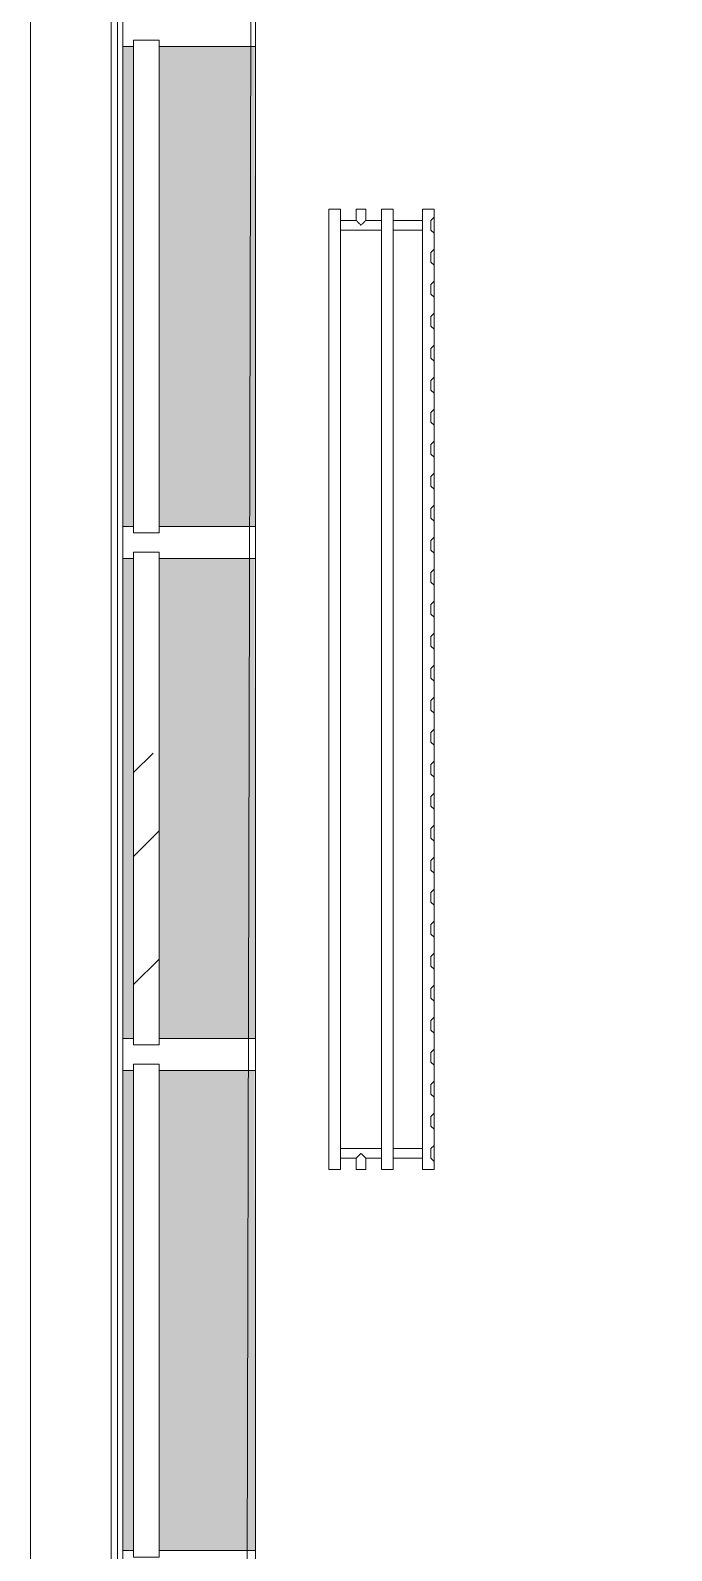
# Model space of a CAD drawing. Header units: millimetres. Extents: x -1113 to 415037, y -3642 to 28069.
# Drawn here: x 3775 to 4776, y 22239 to 24614 of the extents above; entities that cross this region are included whole.
import ezdxf

# ---------------------------------------------------------------- set-up
doc = ezdxf.new("R2010")
doc.units = ezdxf.units.MM
doc.linetypes.add('Осевая', pattern=[6350, 1270, -952.5, 3175, -952.5])
for name, color, linetype, lineweight in [('0) Стена 3.93м', 3, 'Continuous', 60), ('A-AREA-BNDY', 7, 'Continuous', 5), ('A-GLAZ-CURT', 7, 'Continuous', 9), ('A-GLAZ-CURT-1', 7, 'Continuous', 5), ('A-GLAZ-CURT-2', 7, 'Continuous', 20), ('A-GLAZ-CWMG', 7, 'Continuous', 9), ('A-GLAZ-CWMG-1', 7, 'Continuous', 20), ('Оси', 7, 'Continuous', 9), ('Оси-2', 7, 'Осевая', 9)]:
    doc.layers.add(name, color=color, linetype=linetype, lineweight=lineweight)
doc.layers.add('A-AREA-PATT-1', color=7, linetype='Continuous', lineweight=5, true_color=0xa5bae0, transparency=1)
doc.layers.add('M-EQPM-1', color=7, linetype='Continuous', lineweight=9, true_color=0xb2b2b2)

# ---------------------------------------------------------------- blocks, each defined once
blk = doc.blocks.new('Системная панель - Стекло - 40мм-23998914-Объем проектирования 1 этажа')
at = {"layer": 'A-GLAZ-CURT-1'}
h = blk.add_hatch(dxfattribs=at)
h.set_pattern_fill('FP_53', color=256, style=0, pattern_type=2)
h.set_pattern_definition([(135, (23350.1, -4071.1), (-565.685, -565.685), [400, -1200]), (135, (23550.1, -4471.1), (-565.685, -565.685), [1200, -400]), (135, (23750.1, -3671.1), (-565.685, -565.685), [400, -1200])])
h.paths.add_polyline_path([(385, 15), (385, 40), (-385, 38.9), (-385, 0), (385, 0)])
at = {"layer": 'A-GLAZ-CURT-2'}
for p, q in [((385, 40), (-385, 40)), ((-385, 40), (-385, 0)), ((385, 0), (385, 40)), ((-385, 0), (385, 0))]:
    blk.add_line(p, q, dxfattribs=at)
blk = doc.blocks.new('Прямоугольный импост - Импост структурный с накладкой - 190мм-23186010-Объем проектирования 1 этажа')
at = {"layer": 'A-GLAZ-CWMG'}
for points in [[(3871.1, 23175.1), (3871.1, 23925.1), (3854.1, 23925.1), (3854.1, 23175.1), (3861.1, 23175.1)], [(4006.1, 23175.1), (4061.1, 23175.1), (4060, 23925.1), (3911.1, 23925.1), (3911.1, 23175.1)]]:
    blk.add_hatch(color=256, dxfattribs=at).paths.add_polyline_path(points)
for p, q in [((3854.1, 23175.1), (3854.1, 23925.1)), ((4061.1, 23175.1), (4061.1, 23925.1))]:
    blk.add_line(p, q, dxfattribs=at)
blk = doc.blocks.new('Прямоугольный импост - Импост структурный с накладкой - 190мм-22862219-Объем проектирования 1 этажа')
at = {"layer": 'A-GLAZ-CWMG-1'}
for p, q in [((-25, 0), (-25, 17)), ((-25, 17), (25, 17)), ((-15, 0), (-25, 0)), ((-15, -40), (-15, 0)), ((25, 0), (15, 0)), ((15, 0), (15, -40)), ((25, 17), (25, 0)), ((-25, -190), (-25, -40)), ((-25, -40), (-15, -40)), ((15, -40), (25, -40)), ((25, -40), (25, -190)), ((25, -190), (-25, -190))]:
    blk.add_line(p, q, dxfattribs=at)
blk = doc.blocks.new('Системная панель - Стекло - 40мм-V30-Объем проектирования 1 этажа')
at = {"layer": 'A-GLAZ-CURT-2'}
for p, q in [((385, 40), (-385, 40)), ((-385, 40), (-385, 0)), ((385, 0), (385, 40)), ((-385, 0), (385, 0))]:
    blk.add_line(p, q, dxfattribs=at)
blk = doc.blocks.new('Системная панель - Стекло - 40мм-V31-Объем проектирования 1 этажа')
at = {"layer": 'A-GLAZ-CURT-2'}
for p, q in [((385, 40), (-385, 40)), ((-385, 40), (-385, 0)), ((385, 0), (385, 40)), ((-385, 0), (385, 0))]:
    blk.add_line(p, q, dxfattribs=at)
blk = doc.blocks.new('Прямоугольный импост - Импост структурный с накладкой - 170мм-23186685-Объем проектирования 1 этажа')
at = {"layer": 'A-GLAZ-CWMG'}
for p, q in [((3836.1, 20672.1), (3836.1, 27150.1)), ((3846.1, 20672.1), (3846.1, 27150.1))]:
    blk.add_line(p, q, dxfattribs=at)
blk = doc.blocks.new('radiator_prado_classic_z_tip_30_po exemplyaru - Classic Z Тип 30-500-30677909-Объем проектирования 1 этажа')
at = {"layer": 'M-EQPM-1'}
for p, q in [((0, 228), (0, 210)), ((1500, 228), (0, 228)), ((0, 210), (0, 228)), ((0, 228), (12.5, 228)), ((12.5, 228), (37.5, 228)), ((37.5, 228), (12.5, 228)), ((12.5, 228), (37.5, 228)), ((12.5, 228), (17.5, 223)), ((12.5, 228), (17.5, 223)), ((32.5, 223), (17.5, 223)), ((17.5, 223), (32.5, 223)), ((32.5, 223), (37.5, 228)), ((37.5, 228), (32.5, 223)), ((37.5, 228), (62.5, 228)), ((62.5, 228), (87.5, 228)), ((87.5, 228), (62.5, 228)), ((62.5, 228), (87.5, 228)), ((62.5, 228), (67.5, 223)), ((62.5, 228), (67.5, 223)), ((82.5, 223), (67.5, 223)), ((67.5, 223), (82.5, 223)), ((82.5, 223), (87.5, 228)), ((87.5, 228), (82.5, 223)), ((87.5, 228), (112.5, 228)), ((112.5, 228), (137.5, 228)), ((137.5, 228), (112.5, 228)), ((112.5, 228), (137.5, 228)), ((112.5, 228), (117.5, 223)), ((112.5, 228), (117.5, 223)), ((132.5, 223), (117.5, 223)), ((117.5, 223), (132.5, 223)), ((132.5, 223), (137.5, 228)), ((137.5, 228), (132.5, 223)), ((137.5, 228), (162.5, 228)), ((162.5, 228), (187.5, 228)), ((187.5, 228), (162.5, 228)), ((162.5, 228), (187.5, 228)), ((162.5, 228), (167.5, 223)), ((162.5, 228), (167.5, 223)), ((182.5, 223), (167.5, 223)), ((167.5, 223), (182.5, 223)), ((182.5, 223), (187.5, 228)), ((187.5, 228), (182.5, 223)), ((187.5, 228), (212.5, 228)), ((212.5, 228), (237.5, 228)), ((237.5, 228), (212.5, 228)), ((212.5, 228), (237.5, 228)), ((212.5, 228), (217.5, 223)), ((212.5, 228), (217.5, 223)), ((232.5, 223), (217.5, 223)), ((217.5, 223), (232.5, 223)), ((232.5, 223), (237.5, 228)), ((237.5, 228), (232.5, 223)), ((237.5, 228), (262.5, 228)), ((262.5, 228), (287.5, 228)), ((287.5, 228), (262.5, 228)), ((262.5, 228), (287.5, 228)), ((262.5, 228), (267.5, 223)), ((262.5, 228), (267.5, 223)), ((282.5, 223), (267.5, 223)), ((267.5, 223), (282.5, 223)), ((282.5, 223), (287.5, 228)), ((287.5, 228), (282.5, 223)), ((287.5, 228), (312.5, 228)), ((312.5, 228), (337.5, 228)), ((337.5, 228), (312.5, 228)), ((312.5, 228), (337.5, 228)), ((312.5, 228), (317.5, 223)), ((312.5, 228), (317.5, 223)), ((332.5, 223), (317.5, 223)), ((317.5, 223), (332.5, 223)), ((332.5, 223), (337.5, 228)), ((337.5, 228), (332.5, 223)), ((337.5, 228), (362.5, 228)), ((362.5, 228), (387.5, 228)), ((387.5, 228), (362.5, 228)), ((362.5, 228), (387.5, 228)), ((362.5, 228), (367.5, 223)), ((362.5, 228), (367.5, 223)), ((382.5, 223), (367.5, 223)), ((367.5, 223), (382.5, 223)), ((382.5, 223), (387.5, 228)), ((387.5, 228), (382.5, 223)), ((387.5, 228), (412.5, 228)), ((412.5, 228), (437.5, 228)), ((437.5, 228), (412.5, 228)), ((412.5, 228), (437.5, 228)), ((412.5, 228), (417.5, 223)), ((412.5, 228), (417.5, 223)), ((432.5, 223), (417.5, 223)), ((417.5, 223), (432.5, 223)), ((432.5, 223), (437.5, 228)), ((437.5, 228), (432.5, 223)), ((437.5, 228), (462.5, 228)), ((462.5, 228), (487.5, 228)), ((487.5, 228), (462.5, 228)), ((462.5, 228), (487.5, 228)), ((462.5, 228), (467.5, 223)), ((462.5, 228), (467.5, 223)), ((482.5, 223), (467.5, 223)), ((467.5, 223), (482.5, 223)), ((482.5, 223), (487.5, 228)), ((487.5, 228), (482.5, 223)), ((487.5, 228), (512.5, 228)), ((512.5, 228), (537.5, 228)), ((537.5, 228), (512.5, 228)), ((512.5, 228), (537.5, 228)), ((512.5, 228), (517.5, 223)), ((512.5, 228), (517.5, 223)), ((532.5, 223), (517.5, 223)), ((517.5, 223), (532.5, 223)), ((532.5, 223), (537.5, 228)), ((537.5, 228), (532.5, 223)), ((537.5, 228), (562.5, 228)), ((562.5, 228), (587.5, 228)), ((587.5, 228), (562.5, 228)), ((562.5, 228), (587.5, 228)), ((562.5, 228), (567.5, 223)), ((562.5, 228), (567.5, 223)), ((582.5, 223), (567.5, 223)), ((567.5, 223), (582.5, 223)), ((582.5, 223), (587.5, 228)), ((587.5, 228), (582.5, 223)), ((587.5, 228), (612.5, 228)), ((612.5, 228), (637.5, 228)), ((637.5, 228), (612.5, 228)), ((612.5, 228), (637.5, 228)), ((612.5, 228), (617.5, 223)), ((612.5, 228), (617.5, 223)), ((632.5, 223), (617.5, 223)), ((617.5, 223), (632.5, 223)), ((632.5, 223), (637.5, 228)), ((637.5, 228), (632.5, 223)), ((637.5, 228), (662.5, 228)), ((662.5, 228), (687.5, 228)), ((687.5, 228), (662.5, 228)), ((662.5, 228), (687.5, 228)), ((662.5, 228), (667.5, 223)), ((662.5, 228), (667.5, 223)), ((682.5, 223), (667.5, 223)), ((667.5, 223), (682.5, 223)), ((682.5, 223), (687.5, 228)), ((687.5, 228), (682.5, 223)), ((687.5, 228), (712.5, 228)), ((712.5, 228), (737.5, 228)), ((737.5, 228), (712.5, 228)), ((712.5, 228), (737.5, 228)), ((712.5, 228), (717.5, 223)), ((712.5, 228), (717.5, 223)), ((732.5, 223), (717.5, 223)), ((717.5, 223), (732.5, 223)), ((732.5, 223), (737.5, 228)), ((737.5, 228), (732.5, 223)), ((737.5, 228), (762.5, 228)), ((762.5, 228), (787.5, 228)), ((787.5, 228), (762.5, 228)), ((762.5, 228), (787.5, 228)), ((762.5, 228), (767.5, 223)), ((762.5, 228), (767.5, 223)), ((782.5, 223), (767.5, 223)), ((767.5, 223), (782.5, 223)), ((782.5, 223), (787.5, 228)), ((787.5, 228), (782.5, 223)), ((787.5, 228), (812.5, 228)), ((812.5, 228), (837.5, 228)), ((837.5, 228), (812.5, 228)), ((812.5, 228), (837.5, 228)), ((812.5, 228), (817.5, 223)), ((812.5, 228), (817.5, 223)), ((832.5, 223), (817.5, 223)), ((817.5, 223), (832.5, 223)), ((832.5, 223), (837.5, 228)), ((837.5, 228), (832.5, 223)), ((837.5, 228), (862.5, 228)), ((862.5, 228), (887.5, 228)), ((887.5, 228), (862.5, 228)), ((862.5, 228), (887.5, 228)), ((862.5, 228), (867.5, 223)), ((862.5, 228), (867.5, 223)), ((882.5, 223), (867.5, 223)), ((867.5, 223), (882.5, 223)), ((882.5, 223), (887.5, 228)), ((887.5, 228), (882.5, 223)), ((887.5, 228), (912.5, 228)), ((912.5, 228), (937.5, 228)), ((937.5, 228), (912.5, 228)), ((912.5, 228), (937.5, 228)), ((912.5, 228), (917.5, 223)), ((912.5, 228), (917.5, 223)), ((932.5, 223), (917.5, 223)), ((917.5, 223), (932.5, 223)), ((932.5, 223), (937.5, 228)), ((937.5, 228), (932.5, 223)), ((937.5, 228), (962.5, 228)), ((962.5, 228), (987.5, 228)), ((987.5, 228), (962.5, 228)), ((962.5, 228), (987.5, 228)), ((962.5, 228), (967.5, 223)), ((962.5, 228), (967.5, 223)), ((982.5, 223), (967.5, 223)), ((967.5, 223), (982.5, 223)), ((982.5, 223), (987.5, 228)), ((987.5, 228), (982.5, 223)), ((987.5, 228), (1012.5, 228)), ((1012.5, 228), (1037.5, 228)), ((1037.5, 228), (1012.5, 228)), ((1012.5, 228), (1037.5, 228)), ((1012.5, 228), (1017.5, 223)), ((1012.5, 228), (1017.5, 223)), ((1032.5, 223), (1017.5, 223)), ((1017.5, 223), (1032.5, 223)), ((1032.5, 223), (1037.5, 228)), ((1037.5, 228), (1032.5, 223)), ((1037.5, 228), (1062.5, 228)), ((1062.5, 228), (1087.5, 228)), ((1087.5, 228), (1062.5, 228)), ((1062.5, 228), (1087.5, 228)), ((1062.5, 228), (1067.5, 223)), ((1062.5, 228), (1067.5, 223)), ((1082.5, 223), (1067.5, 223)), ((1067.5, 223), (1082.5, 223)), ((1082.5, 223), (1087.5, 228)), ((1087.5, 228), (1082.5, 223)), ((1087.5, 228), (1112.5, 228)), ((1112.5, 228), (1137.5, 228)), ((1137.5, 228), (1112.5, 228)), ((1112.5, 228), (1137.5, 228)), ((1112.5, 228), (1117.5, 223)), ((1112.5, 228), (1117.5, 223)), ((1132.5, 223), (1117.5, 223)), ((1117.5, 223), (1132.5, 223)), ((1132.5, 223), (1137.5, 228)), ((1137.5, 228), (1132.5, 223)), ((1137.5, 228), (1162.5, 228)), ((1162.5, 228), (1187.5, 228)), ((1187.5, 228), (1162.5, 228)), ((1162.5, 228), (1187.5, 228)), ((1162.5, 228), (1167.5, 223)), ((1162.5, 228), (1167.5, 223)), ((1182.5, 223), (1167.5, 223)), ((1167.5, 223), (1182.5, 223)), ((1182.5, 223), (1187.5, 228)), ((1187.5, 228), (1182.5, 223)), ((1187.5, 228), (1212.5, 228)), ((1212.5, 228), (1237.5, 228)), ((1237.5, 228), (1212.5, 228)), ((1212.5, 228), (1237.5, 228)), ((1212.5, 228), (1217.5, 223)), ((1212.5, 228), (1217.5, 223)), ((1232.5, 223), (1217.5, 223)), ((1217.5, 223), (1232.5, 223)), ((1232.5, 223), (1237.5, 228)), ((1237.5, 228), (1232.5, 223)), ((1237.5, 228), (1262.5, 228)), ((1262.5, 228), (1287.5, 228)), ((1287.5, 228), (1262.5, 228)), ((1262.5, 228), (1287.5, 228)), ((1262.5, 228), (1267.5, 223)), ((1262.5, 228), (1267.5, 223)), ((1282.5, 223), (1267.5, 223)), ((1267.5, 223), (1282.5, 223)), ((1282.5, 223), (1287.5, 228)), ((1287.5, 228), (1282.5, 223)), ((1287.5, 228), (1312.5, 228)), ((1312.5, 228), (1337.5, 228)), ((1337.5, 228), (1312.5, 228)), ((1312.5, 228), (1337.5, 228)), ((1312.5, 228), (1317.5, 223)), ((1312.5, 228), (1317.5, 223)), ((1332.5, 223), (1317.5, 223)), ((1317.5, 223), (1332.5, 223)), ((1332.5, 223), (1337.5, 228)), ((1337.5, 228), (1332.5, 223)), ((1337.5, 228), (1362.5, 228)), ((1362.5, 228), (1387.5, 228)), ((1387.5, 228), (1362.5, 228)), ((1362.5, 228), (1387.5, 228)), ((1362.5, 228), (1367.5, 223)), ((1362.5, 228), (1367.5, 223)), ((1382.5, 223), (1367.5, 223)), ((1367.5, 223), (1382.5, 223)), ((1382.5, 223), (1387.5, 228)), ((1387.5, 228), (1382.5, 223)), ((1387.5, 228), (1412.5, 228)), ((1412.5, 228), (1437.5, 228)), ((1437.5, 228), (1412.5, 228)), ((1412.5, 228), (1437.5, 228)), ((1412.5, 228), (1417.5, 223)), ((1412.5, 228), (1417.5, 223)), ((1432.5, 223), (1417.5, 223)), ((1417.5, 223), (1432.5, 223)), ((1432.5, 223), (1437.5, 228)), ((1437.5, 228), (1432.5, 223)), ((1437.5, 228), (1462.5, 228)), ((1462.5, 228), (1487.5, 228)), ((1487.5, 228), (1462.5, 228)), ((1462.5, 228), (1487.5, 228)), ((1462.5, 228), (1467.5, 223)), ((1462.5, 228), (1467.5, 223)), ((1482.5, 223), (1467.5, 223)), ((1467.5, 223), (1482.5, 223)), ((1482.5, 223), (1487.5, 228)), ((1487.5, 228), (1482.5, 223)), ((1487.5, 228), (1500, 228)), ((1500, 210), (1500, 228)), ((1500, 228), (1500, 210)), ((0, 210), (1500, 210)), ((17.8, 210), (0, 210)), ((17.5, 210), (17.5, 164)), ((17.5, 210), (17.5, 164)), ((17.8, 210), (17.5, 210)), ((17.5, 210), (17.8, 210)), ((17.8, 210), (17.5, 210)), ((17.5, 210), (32.5, 210)), ((32.2, 210), (17.8, 210)), ((17.8, 210), (32.2, 210)), ((32.2, 210), (17.8, 210)), ((32.5, 210), (32.2, 210)), ((32.2, 210), (32.5, 210)), ((32.5, 210), (32.2, 210)), ((1467.8, 210), (32.2, 210)), ((32.5, 164), (32.5, 210)), ((32.5, 164), (32.5, 210)), ((1467.5, 210), (1467.5, 164)), ((1467.5, 210), (1467.5, 164)), ((1467.8, 210), (1467.5, 210)), ((1467.5, 210), (1482.5, 210)), ((1467.8, 210), (1467.5, 210)), ((1467.5, 210), (1467.8, 210)), ((1482.2, 210), (1467.8, 210)), ((1482.2, 210), (1467.8, 210)), ((1467.8, 210), (1482.2, 210)), ((1482.5, 210), (1482.2, 210)), ((1482.5, 210), (1482.2, 210)), ((1482.2, 210), (1482.5, 210)), ((1500, 210), (1482.2, 210)), ((1482.5, 164), (1482.5, 210)), ((1482.5, 164), (1482.5, 210)), ((1500, 164), (0, 164)), ((0, 164), (0, 146)), ((0, 146), (0, 164)), ((0, 164), (17.8, 164)), ((0, 146), (1500, 146)), ((18.5, 146), (0, 146)), ((17.8, 164), (17.5, 164)), ((17.5, 164), (17.8, 164)), ((17.8, 164), (17.5, 164)), ((17.5, 164), (32.5, 164)), ((17.5, 146), (17.5, 121.5)), ((17.5, 146), (17.5, 121.5)), ((17.5, 146), (18.5, 146)), ((18.5, 146), (17.5, 146)), ((17.5, 146), (18.5, 146)), ((32.5, 146), (17.5, 146)), ((32.2, 164), (17.8, 164)), ((17.8, 164), (32.2, 164)), ((32.2, 164), (17.8, 164)), ((18.5, 146), (32.2, 146)), ((32.2, 146), (18.5, 146)), ((18.5, 146), (32.2, 146)), ((32.5, 164), (32.2, 164)), ((32.2, 164), (32.5, 164)), ((32.5, 164), (32.2, 164)), ((32.2, 164), (1467.8, 164)), ((32.2, 146), (32.5, 146)), ((32.5, 146), (32.2, 146)), ((32.2, 146), (32.5, 146)), ((1467.8, 146), (32.2, 146)), ((32.5, 82), (32.5, 146)), ((32.5, 82), (32.5, 146)), ((1467.8, 164), (1467.5, 164)), ((1467.5, 164), (1482.5, 164)), ((1467.8, 164), (1467.5, 164)), ((1467.5, 164), (1467.8, 164)), ((1467.5, 146), (1467.5, 82)), ((1467.5, 146), (1467.5, 82)), ((1467.5, 146), (1467.8, 146)), ((1482.5, 146), (1467.5, 146)), ((1467.5, 146), (1467.8, 146)), ((1467.8, 146), (1467.5, 146)), ((1482.2, 164), (1467.8, 164)), ((1482.2, 164), (1467.8, 164)), ((1467.8, 164), (1482.2, 164)), ((1467.8, 146), (1481.5, 146)), ((1467.8, 146), (1481.5, 146)), ((1481.5, 146), (1467.8, 146)), ((1481.5, 146), (1482.5, 146)), ((1481.5, 146), (1482.5, 146)), ((1482.5, 146), (1481.5, 146)), ((1500, 146), (1481.5, 146)), ((1482.5, 164), (1482.2, 164)), ((1482.5, 164), (1482.2, 164)), ((1482.2, 164), (1482.5, 164)), ((1482.2, 164), (1500, 164)), ((1482.5, 121.5), (1482.5, 146)), ((1482.5, 121.5), (1482.5, 146)), ((1500, 146), (1500, 164)), ((1500, 164), (1500, 146)), ((17.5, 121.5), (0, 121.5)), ((17.5, 121.5), (0, 121.5)), ((0, 121.5), (0, 120.5)), ((0, 106.5), (0, 121.5)), ((0, 120.5), (0, 107.5)), ((0, 120.5), (0, 119.3)), ((0, 114), (0, 120.5)), ((0, 120.5), (0, 120.5)), ((0, 119.3), (0, 117.8)), ((1500, 121.5), (1482.5, 121.5)), ((1500, 121.5), (1482.5, 121.5)), ((1500, 121.5), (1500, 106.5)), ((1500, 120.5), (1500, 121.5)), ((1500, 121.5), (1500, 120.5)), ((1500, 120.5), (1500, 121.5)), ((1500, 107.5), (1500, 120.5)), ((1500, 120.5), (1500, 107.5)), ((1500, 107.5), (1500, 120.5)), ((0, 117.8), (0, 114)), ((0, 114), (0, 110.3)), ((0, 107.5), (0, 114)), ((0, 110.3), (0, 108.7)), ((0, 108.7), (0, 107.5)), ((0, 107.5), (0, 106.5)), ((0, 107.5), (0, 107.5)), ((0, 106.5), (17.5, 106.5)), ((0, 106.5), (17.5, 106.5)), ((17.5, 106.5), (17.5, 82)), ((17.5, 106.5), (17.5, 82)), ((1482.5, 82), (1482.5, 106.5)), ((1482.5, 106.5), (1500, 106.5)), ((1482.5, 82), (1482.5, 106.5)), ((1482.5, 106.5), (1500, 106.5)), ((1500, 106.5), (1500, 107.5)), ((1500, 107.5), (1500, 106.5)), ((1500, 106.5), (1500, 107.5)), ((1500, 82), (0, 82)), ((0, 82), (0, 64)), ((0, 64), (0, 82)), ((0, 82), (18.5, 82)), ((18.5, 82), (17.5, 82)), ((17.5, 82), (18.5, 82)), ((18.5, 82), (17.5, 82)), ((17.5, 82), (32.5, 82)), ((32.2, 82), (18.5, 82)), ((18.5, 82), (32.2, 82)), ((32.2, 82), (18.5, 82)), ((32.5, 82), (32.2, 82)), ((32.2, 82), (32.5, 82)), ((32.5, 82), (32.2, 82)), ((32.2, 82), (1467.8, 82)), ((1467.8, 82), (1467.5, 82)), ((1467.5, 82), (1482.5, 82)), ((1467.8, 82), (1467.5, 82)), ((1467.5, 82), (1467.8, 82)), ((1481.5, 82), (1467.8, 82)), ((1481.5, 82), (1467.8, 82)), ((1467.8, 82), (1481.5, 82)), ((1482.5, 82), (1481.5, 82)), ((1482.5, 82), (1481.5, 82)), ((1481.5, 82), (1482.5, 82)), ((1481.5, 82), (1500, 82)), ((1500, 64), (1500, 82)), ((1500, 82), (1500, 64)), ((1500, 64), (0, 64)), ((0, 64), (1500, 64))]:
    blk.add_line(p, q, dxfattribs=at)
for points, knots in [([(18.5, 120.5), (18.4, 120.6), (18.3, 120.7), (18.1, 120.9), (17.9, 121.1), (17.8, 121.2), (17.7, 121.3), (17.5, 121.5), (17.5, 121.5), (17.5, 121.5)], [0.7142857, 0.7142857, 0.7142857, 0.7142857, 0.75, 0.7857143, 0.8214286, 0.8571429, 0.8928571, 0.9285714, 1, 1, 1, 1]), ([(17.5, 121.5), (17.5, 121.5), (17.5, 121.5), (17.7, 121.3), (17.8, 121.2), (17.9, 121.1), (18.1, 120.9), (18.3, 120.7), (18.4, 120.6), (18.5, 120.5)], [0, 0, 0, 0, 0.0714286, 0.1071429, 0.1428571, 0.1785714, 0.2142857, 0.25, 0.2857143, 0.2857143, 0.2857143, 0.2857143]), ([(17.5, 121.5), (17.5, 121.5), (17.5, 121.5), (17.7, 121.3), (17.8, 121.2), (17.9, 121.1), (18.1, 120.9), (18.3, 120.7), (18.4, 120.6), (18.5, 120.5)], [0, 0, 0, 0, 0.0714286, 0.1071429, 0.1428571, 0.1785714, 0.2142857, 0.25, 0.2857143, 0.2857143, 0.2857143, 0.2857143]), ([(25, 114), (24.5, 114.5), (23.6, 115.4), (22.4, 116.6), (21.6, 117.4), (21.1, 117.9), (20.8, 118.2), (20.5, 118.5), (20.2, 118.8), (19.8, 119.1), (19.6, 119.4), (19.3, 119.7), (19, 120), (18.7, 120.3), (18.5, 120.5), (18.3, 120.7), (18.1, 120.9), (17.9, 121.1), (17.8, 121.2), (17.7, 121.3), (17.5, 121.5), (17.5, 121.5), (17.5, 121.5)], [0, 0, 0, 0, 0.142857, 0.285714, 0.357143, 0.392857, 0.428571, 0.464286, 0.5, 0.535714, 0.571429, 0.607143, 0.642857, 0.678571, 0.714286, 0.75, 0.785714, 0.821429, 0.857143, 0.892857, 0.928571, 1, 1, 1, 1]), ([(22.1, 116.9), (21.9, 117.1), (21.6, 117.4), (21.1, 117.9), (20.8, 118.2), (20.5, 118.5), (20.2, 118.8), (19.9, 119.2), (19.7, 119.3), (19.6, 119.4)], [0.2857143, 0.2857143, 0.2857143, 0.2857143, 0.3571429, 0.3928571, 0.4285714, 0.4642857, 0.5, 0.5357143, 0.5714286, 0.5714286, 0.5714286, 0.5714286]), ([(19.6, 119.4), (19.7, 119.3), (19.9, 119.2), (20.3, 118.7), (20.7, 118.3), (21.1, 117.9), (21.6, 117.4), (21.9, 117.1), (22.1, 116.9)], [0.4285714, 0.4285714, 0.4285714, 0.4285714, 0.4642857, 0.5, 0.5714286, 0.6071429, 0.6428571, 0.7142857, 0.7142857, 0.7142857, 0.7142857]), ([(19.6, 119.4), (19.7, 119.3), (19.8, 119.1), (20.3, 118.7), (20.7, 118.3), (21.1, 117.9), (21.6, 117.4), (21.9, 117.1), (22.1, 116.9)], [0.4285714, 0.4285714, 0.4285714, 0.4285714, 0.4642857, 0.5, 0.5714286, 0.6071429, 0.6428571, 0.7142857, 0.7142857, 0.7142857, 0.7142857]), ([(1475, 114), (1475.5, 114.5), (1476.4, 115.4), (1477.6, 116.6), (1478.4, 117.4), (1478.9, 117.9), (1479.2, 118.2), (1479.5, 118.5), (1479.8, 118.8), (1480.1, 119.2), (1480.4, 119.4), (1480.7, 119.7), (1481, 120), (1481.3, 120.3), (1481.5, 120.5), (1481.7, 120.7), (1481.9, 120.9), (1482.1, 121.1), (1482.2, 121.2), (1482.3, 121.3), (1482.5, 121.5), (1482.5, 121.5), (1482.5, 121.5)], [0, 0, 0, 0, 0.142857, 0.285714, 0.357143, 0.392857, 0.428571, 0.464286, 0.5, 0.535714, 0.571429, 0.607143, 0.642857, 0.678571, 0.714286, 0.75, 0.785714, 0.821429, 0.857143, 0.892857, 0.928571, 1, 1, 1, 1]), ([(1480.4, 119.4), (1480.3, 119.3), (1480.1, 119.2), (1479.7, 118.7), (1479.3, 118.3), (1478.9, 117.9), (1478.4, 117.4), (1478.1, 117.1), (1477.9, 116.9)], [0.4285714, 0.4285714, 0.4285714, 0.4285714, 0.4642857, 0.5, 0.5714286, 0.6071429, 0.6428571, 0.7142857, 0.7142857, 0.7142857, 0.7142857]), ([(1480.4, 119.4), (1480.3, 119.3), (1480.1, 119.2), (1479.7, 118.7), (1479.3, 118.3), (1478.9, 117.9), (1478.4, 117.4), (1478.1, 117.1), (1477.9, 116.9)], [0.4285714, 0.4285714, 0.4285714, 0.4285714, 0.4642857, 0.5, 0.5714286, 0.6071429, 0.6428571, 0.7142857, 0.7142857, 0.7142857, 0.7142857]), ([(1477.9, 116.9), (1478.1, 117.1), (1478.4, 117.4), (1478.9, 117.9), (1479.2, 118.2), (1479.5, 118.5), (1479.8, 118.8), (1480.1, 119.2), (1480.3, 119.3), (1480.4, 119.4)], [0.2857143, 0.2857143, 0.2857143, 0.2857143, 0.3571429, 0.3928571, 0.4285714, 0.4642857, 0.5, 0.5357143, 0.5714286, 0.5714286, 0.5714286, 0.5714286]), ([(1482.5, 121.5), (1482.5, 121.5), (1482.5, 121.5), (1482.3, 121.3), (1482.2, 121.2), (1482.1, 121.1), (1481.9, 120.9), (1481.7, 120.7), (1481.6, 120.6), (1481.5, 120.5)], [0, 0, 0, 0, 0.0714286, 0.1071429, 0.1428571, 0.1785714, 0.2142857, 0.25, 0.2857143, 0.2857143, 0.2857143, 0.2857143]), ([(1482.5, 121.5), (1482.5, 121.5), (1482.5, 121.5), (1482.3, 121.3), (1482.2, 121.2), (1482.1, 121.1), (1481.9, 120.9), (1481.7, 120.7), (1481.6, 120.6), (1481.5, 120.5)], [0, 0, 0, 0, 0.0714286, 0.1071429, 0.1428571, 0.1785714, 0.2142857, 0.25, 0.2857143, 0.2857143, 0.2857143, 0.2857143]), ([(1481.5, 120.5), (1481.6, 120.6), (1481.7, 120.7), (1481.9, 120.9), (1482.1, 121.1), (1482.2, 121.2), (1482.3, 121.3), (1482.5, 121.5), (1482.5, 121.5), (1482.5, 121.5)], [0.7142857, 0.7142857, 0.7142857, 0.7142857, 0.75, 0.7857143, 0.8214286, 0.8571429, 0.8928571, 0.9285714, 1, 1, 1, 1]), ([(17.5, 106.5), (17.5, 106.5), (17.5, 106.5), (17.7, 106.7), (17.8, 106.8), (17.9, 106.9), (18.1, 107.1), (18.3, 107.3), (18.5, 107.5), (18.7, 107.7), (19, 108), (19.3, 108.3), (19.6, 108.6), (19.8, 108.9), (20.3, 109.3), (20.7, 109.7), (21.1, 110.1), (21.6, 110.6), (22.4, 111.4), (23.6, 112.6), (24.5, 113.5), (25, 114)], [0, 0, 0, 0, 0.071429, 0.107143, 0.142857, 0.178571, 0.214286, 0.25, 0.285714, 0.321429, 0.357143, 0.392857, 0.428571, 0.464286, 0.5, 0.571429, 0.607143, 0.642857, 0.714286, 0.857143, 1, 1, 1, 1]), ([(17.5, 106.5), (17.5, 106.5), (17.5, 106.5), (17.7, 106.7), (17.8, 106.8), (17.9, 106.9), (18.1, 107.1), (18.3, 107.3), (18.4, 107.4), (18.5, 107.5)], [0, 0, 0, 0, 0.0714286, 0.1071429, 0.1428571, 0.1785714, 0.2142857, 0.25, 0.2857143, 0.2857143, 0.2857143, 0.2857143]), ([(18.5, 107.5), (18.4, 107.4), (18.3, 107.3), (18.1, 107.1), (17.9, 106.9), (17.8, 106.8), (17.7, 106.7), (17.5, 106.5), (17.5, 106.5), (17.5, 106.5)], [0.7142857, 0.7142857, 0.7142857, 0.7142857, 0.75, 0.7857143, 0.8214286, 0.8571429, 0.8928571, 0.9285714, 1, 1, 1, 1]), ([(18.5, 107.5), (18.4, 107.4), (18.3, 107.3), (18.1, 107.1), (17.9, 106.9), (17.8, 106.8), (17.7, 106.7), (17.5, 106.5), (17.5, 106.5), (17.5, 106.5)], [0.7142857, 0.7142857, 0.7142857, 0.7142857, 0.75, 0.7857143, 0.8214286, 0.8571429, 0.8928571, 0.9285714, 1, 1, 1, 1]), ([(19.6, 108.6), (19.7, 108.7), (19.9, 108.8), (20.3, 109.3), (20.7, 109.7), (21.1, 110.1), (21.6, 110.6), (21.9, 110.9), (22.1, 111.1)], [0.4285714, 0.4285714, 0.4285714, 0.4285714, 0.4642857, 0.5, 0.5714286, 0.6071429, 0.6428571, 0.7142857, 0.7142857, 0.7142857, 0.7142857]), ([(22.1, 111.1), (21.9, 110.9), (21.6, 110.6), (21.1, 110.1), (20.8, 109.8), (20.5, 109.5), (20.2, 109.2), (19.9, 108.8), (19.7, 108.7), (19.6, 108.6)], [0.2857143, 0.2857143, 0.2857143, 0.2857143, 0.3571429, 0.3928571, 0.4285714, 0.4642857, 0.5, 0.5357143, 0.5714286, 0.5714286, 0.5714286, 0.5714286]), ([(22.1, 111.1), (21.9, 110.9), (21.6, 110.6), (21.1, 110.1), (20.8, 109.8), (20.5, 109.5), (20.2, 109.2), (19.8, 108.9), (19.7, 108.7), (19.6, 108.6)], [0.2857143, 0.2857143, 0.2857143, 0.2857143, 0.3571429, 0.3928571, 0.4285714, 0.4642857, 0.5, 0.5357143, 0.5714286, 0.5714286, 0.5714286, 0.5714286]), ([(1482.5, 106.5), (1482.5, 106.5), (1482.5, 106.5), (1482.3, 106.7), (1482.2, 106.8), (1482.1, 106.9), (1481.9, 107.1), (1481.7, 107.3), (1481.5, 107.5), (1481.3, 107.7), (1481, 108), (1480.7, 108.3), (1480.4, 108.6), (1480.1, 108.8), (1479.7, 109.3), (1479.3, 109.7), (1478.9, 110.1), (1478.4, 110.6), (1477.6, 111.4), (1476.4, 112.6), (1475.5, 113.5), (1475, 114)], [0, 0, 0, 0, 0.071429, 0.107143, 0.142857, 0.178571, 0.214286, 0.25, 0.285714, 0.321429, 0.357143, 0.392857, 0.428571, 0.464286, 0.5, 0.571429, 0.607143, 0.642857, 0.714286, 0.857143, 1, 1, 1, 1]), ([(1477.9, 111.1), (1478.1, 110.9), (1478.4, 110.6), (1478.9, 110.1), (1479.2, 109.8), (1479.5, 109.5), (1479.8, 109.2), (1480.1, 108.8), (1480.3, 108.7), (1480.4, 108.6)], [0.2857143, 0.2857143, 0.2857143, 0.2857143, 0.3571429, 0.3928571, 0.4285714, 0.4642857, 0.5, 0.5357143, 0.5714286, 0.5714286, 0.5714286, 0.5714286]), ([(1477.9, 111.1), (1478.1, 110.9), (1478.4, 110.6), (1478.9, 110.1), (1479.2, 109.8), (1479.5, 109.5), (1479.8, 109.2), (1480.1, 108.8), (1480.3, 108.7), (1480.4, 108.6)], [0.2857143, 0.2857143, 0.2857143, 0.2857143, 0.3571429, 0.3928571, 0.4285714, 0.4642857, 0.5, 0.5357143, 0.5714286, 0.5714286, 0.5714286, 0.5714286]), ([(1480.4, 108.6), (1480.3, 108.7), (1480.1, 108.8), (1479.7, 109.3), (1479.3, 109.7), (1478.9, 110.1), (1478.4, 110.6), (1478.1, 110.9), (1477.9, 111.1)], [0.4285714, 0.4285714, 0.4285714, 0.4285714, 0.4642857, 0.5, 0.5714286, 0.6071429, 0.6428571, 0.7142857, 0.7142857, 0.7142857, 0.7142857]), ([(1481.5, 107.5), (1481.6, 107.4), (1481.7, 107.3), (1481.9, 107.1), (1482.1, 106.9), (1482.2, 106.8), (1482.3, 106.7), (1482.5, 106.5), (1482.5, 106.5), (1482.5, 106.5)], [0.7142857, 0.7142857, 0.7142857, 0.7142857, 0.75, 0.7857143, 0.8214286, 0.8571429, 0.8928571, 0.9285714, 1, 1, 1, 1]), ([(1481.5, 107.5), (1481.6, 107.4), (1481.7, 107.3), (1481.9, 107.1), (1482.1, 106.9), (1482.2, 106.8), (1482.3, 106.7), (1482.5, 106.5), (1482.5, 106.5), (1482.5, 106.5)], [0.7142857, 0.7142857, 0.7142857, 0.7142857, 0.75, 0.7857143, 0.8214286, 0.8571429, 0.8928571, 0.9285714, 1, 1, 1, 1]), ([(1482.5, 106.5), (1482.5, 106.5), (1482.5, 106.5), (1482.3, 106.7), (1482.2, 106.8), (1482.1, 106.9), (1481.9, 107.1), (1481.7, 107.3), (1481.6, 107.4), (1481.5, 107.5)], [0, 0, 0, 0, 0.0714286, 0.1071429, 0.1428571, 0.1785714, 0.2142857, 0.25, 0.2857143, 0.2857143, 0.2857143, 0.2857143])]:
    blk.add_open_spline(points, degree=3, knots=knots, dxfattribs=at)
for points in [[(19.6, 119.4), (19.5, 119.5), (19.3, 119.7), (19, 120), (18.7, 120.3), (18.6, 120.4), (18.5, 120.5)], [(18.5, 120.5), (18.6, 120.4), (18.7, 120.3), (19, 120), (19.3, 119.7), (19.5, 119.5), (19.6, 119.4)], [(18.5, 120.5), (18.6, 120.4), (18.7, 120.3), (19, 120), (19.3, 119.7), (19.5, 119.5), (19.6, 119.4)], [(1481.5, 120.5), (1481.4, 120.4), (1481.3, 120.3), (1481, 120), (1480.7, 119.7), (1480.5, 119.5), (1480.4, 119.4)], [(1481.5, 120.5), (1481.4, 120.4), (1481.3, 120.3), (1481, 120), (1480.7, 119.7), (1480.5, 119.5), (1480.4, 119.4)], [(1480.4, 119.4), (1480.5, 119.5), (1480.7, 119.7), (1481, 120), (1481.3, 120.3), (1481.4, 120.4), (1481.5, 120.5)], [(18.5, 107.5), (18.6, 107.6), (18.7, 107.7), (19, 108), (19.3, 108.3), (19.5, 108.5), (19.6, 108.6)], [(19.6, 108.6), (19.5, 108.5), (19.3, 108.3), (19, 108), (18.7, 107.7), (18.6, 107.6), (18.5, 107.5)], [(19.6, 108.6), (19.5, 108.5), (19.3, 108.3), (19, 108), (18.7, 107.7), (18.6, 107.6), (18.5, 107.5)], [(25, 114), (24.5, 114.5), (23.6, 115.4), (22.6, 116.4), (22.1, 116.9)], [(22.1, 116.9), (22.6, 116.4), (23.6, 115.4), (24.5, 114.5), (25, 114)], [(22.1, 116.9), (22.6, 116.4), (23.6, 115.4), (24.5, 114.5), (25, 114)], [(22.1, 111.1), (22.6, 111.6), (23.6, 112.6), (24.5, 113.5), (25, 114)], [(25, 114), (24.5, 113.5), (23.6, 112.6), (22.6, 111.6), (22.1, 111.1)], [(25, 114), (24.5, 113.5), (23.6, 112.6), (22.6, 111.6), (22.1, 111.1)], [(1477.9, 116.9), (1477.4, 116.4), (1476.4, 115.4), (1475.5, 114.5), (1475, 114)], [(1477.9, 116.9), (1477.4, 116.4), (1476.4, 115.4), (1475.5, 114.5), (1475, 114)], [(1475, 114), (1475.5, 114.5), (1476.4, 115.4), (1477.4, 116.4), (1477.9, 116.9)], [(1475, 114), (1475.5, 113.5), (1476.4, 112.6), (1477.4, 111.6), (1477.9, 111.1)], [(1475, 114), (1475.5, 113.5), (1476.4, 112.6), (1477.4, 111.6), (1477.9, 111.1)], [(1477.9, 111.1), (1477.4, 111.6), (1476.4, 112.6), (1475.5, 113.5), (1475, 114)], [(1480.4, 108.6), (1480.5, 108.5), (1480.7, 108.3), (1481, 108), (1481.3, 107.7), (1481.4, 107.6), (1481.5, 107.5)], [(1480.4, 108.6), (1480.5, 108.5), (1480.7, 108.3), (1481, 108), (1481.3, 107.7), (1481.4, 107.6), (1481.5, 107.5)], [(1481.5, 107.5), (1481.4, 107.6), (1481.3, 107.7), (1481, 108), (1480.7, 108.3), (1480.5, 108.5), (1480.4, 108.6)]]:
    blk.add_open_spline(points, degree=3, dxfattribs=at)
blk = doc.blocks.new('1floor')
at = {"layer": 'A-AREA-PATT-1'}
h = blk.add_hatch(color=256, dxfattribs=at)
h.paths.add_polyline_path([(3871.1, 20770), (4061.1, 20770), (4060, 20775.1), (3911.1, 20775.1), (3911.1, 21525.1), (4061.1, 21525.1), (4059, 21575.1), (3911.1, 21575.1), (3910, 21720), (3871.1, 21720), (3871.1, 20927.4)])
h.paths.add_polyline_path([(5866.4, 20770), (6760, 20770), (6760, 20775), (6610, 20775), (6610, 20882), (4060, 20882), (4061.2, 20782), (4070, 20782), (4070.3, 20770), (5595, 20770)])
h.paths.add_polyline_path([(6569.4, 20775), (6560, 20775), (6560, 20782), (6570, 20782), (6570, 20775)])
h.paths.add_polyline_path([(8889, 23119), (8889, 23124.5), (8005, 23124.5), (8005, 23119), (8884.1, 23119)])
h.paths.add_polyline_path([(6980, 23119), (7055, 23119), (7055, 23124.5), (6274.5, 23124.7), (6274.5, 25509.5), (6269, 25509), (6269, 23119), (6897.9, 23119)])
h.paths.add_polyline_path([(4060, 24725.1), (4061.1, 24725.1), (4060, 24725.2)])
at = {"layer": 'Оси'}
blk.add_line((3710, 22398.1), (3710, 27398.1), dxfattribs=at)
at = {"layer": 'Оси-2'}
blk.add_line((3710, 3093.7), (3710, 22398.1), dxfattribs=at)
at = {"layer": 'A-GLAZ-CURT', "rotation": 269.9999999999999}
for name, p in [('Системная панель - Стекло - 40мм-V31-Объем проектирования 1 этажа', (3871.1, 24350.1)), ('Системная панель - Стекло - 40мм-23998914-Объем проектирования 1 этажа', (3871.1, 23550.1)), ('Системная панель - Стекло - 40мм-V30-Объем проектирования 1 этажа', (3871.1, 22750.1))]:
    blk.add_blockref(name, p, dxfattribs=at)
at = {"layer": 'A-GLAZ-CWMG'}
for name, p in [('Прямоугольный импост - Импост структурный с накладкой - 170мм-23186685-Объем проектирования 1 этажа', (0, 0)), ('Прямоугольный импост - Импост структурный с накладкой - 190мм-23186010-Объем проектирования 1 этажа', (0, 800)), ('Прямоугольный импост - Импост структурный с накладкой - 190мм-23186010-Объем проектирования 1 этажа', (0, 0)), ('Прямоугольный импост - Импост структурный с накладкой - 190мм-23186010-Объем проектирования 1 этажа', (0, -800))]:
    blk.add_blockref(name, p, dxfattribs=at)
at = {"layer": 'A-GLAZ-CWMG', "extrusion": (0, 0, -1), "rotation": 270.0000000000001}
for p in [(-3871.1, 24750.1), (-3871.1, 23950.1), (-3871.1, 23150.1), (-3871.1, 22350.1)]:
    blk.add_blockref('Прямоугольный импост - Импост структурный с накладкой - 190мм-22862219-Объем проектирования 1 этажа', p, dxfattribs=at)
at = {"layer": 'M-EQPM-1', "rotation": 269.9999999999997}
blk.add_blockref('radiator_prado_classic_z_tip_30_po exemplyaru - Classic Z Тип 30-500-30677909-Объем проектирования 1 этажа', (4112, 24470.8), dxfattribs=at)

msp = doc.modelspace()

# ---------------------------------------------------------------- linework, layer by layer
at = {"layer": 'A-AREA-BNDY', "flags": 128}
msp.add_lwpolyline([(4112, 21709.9), (3923.1, 21710.3), (3920.8, 20760.3), (6619.7, 20754), (8938.7, 20748.5), (8944.2, 23097.5), (6324.2, 23103.7), (6329.8, 25493.7), (4120.8, 25498.9), (4113.1, 22210.9), (4734.1, 22209.4), (4732.6, 21567.4), (4111.6, 21568.9)], close=True, dxfattribs=at)

# ---------------------------------------------------------------- block references
at = {"layer": '0) Стена 3.93м'}
msp.add_blockref('1floor', (64.7, -136.1), dxfattribs=at)

doc.saveas('drawing.dxf')
